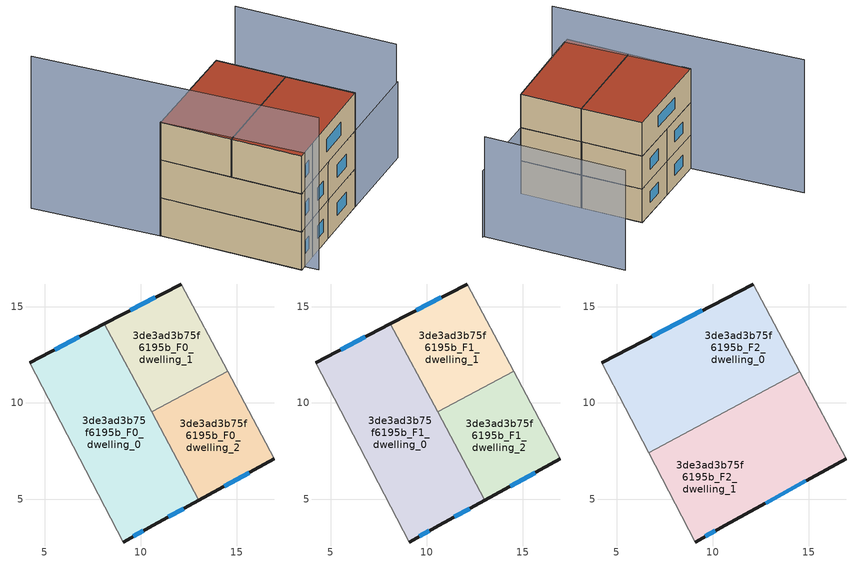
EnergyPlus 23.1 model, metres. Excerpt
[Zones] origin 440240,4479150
3de3ad3b75f6195b_F0_dwelling_0
 floor ground (EU_floor_Construction): 13.03,4.94 8.11,14.12 4.22,12.1 9.09,2.77 10.65,3.63 z0
 wall outside (EU_wall_Construction): 4.22,12.1 8.11,14.12 / 13.03,4.94 10.65,3.63 9.09,2.77 z0:3
 wall adiabatic (EU_wall_Construction): 9.09,2.77 4.22,12.1 z0:3
 wall to 3de3ad3b75f6195b_F0_dwelling_2 (EU_wall_Construction): 10.57,9.53 13.03,4.94 z0:3
 wall to 3de3ad3b75f6195b_F0_dwelling_1 (EU_wall_Construction): 8.11,14.12 10.57,9.53 z0:3
 window (EU_Window_Construction): 5.52,12.77 6.81,13.44 / 12.23,4.5 11.45,4.07 / 10.13,3.34 9.61,3.06 z1:2
3de3ad3b75f6195b_F0_dwelling_1
 floor ground (EU_floor_Construction): 14.53,11.65 12.1,16.19 8.11,14.12 10.57,9.53 z0
 wall outside (EU_wall_Construction): 8.11,14.12 12.1,16.19 z0:3
 wall adiabatic (EU_wall_Construction): 12.1,16.19 14.53,11.65 z0:3
 wall to 3de3ad3b75f6195b_F0_dwelling_2 (EU_wall_Construction): 14.53,11.65 10.57,9.53 z0:3
 window (EU_Window_Construction): 9.45,14.81 10.77,15.5 z1:2
3de3ad3b75f6195b_F0_dwelling_2
 floor ground (EU_floor_Construction): 16.95,7.1 14.53,11.65 10.57,9.53 13.03,4.94 z0
 wall outside (EU_wall_Construction): 16.95,7.1 13.03,4.94 z0:3
 wall adiabatic (EU_wall_Construction): 14.53,11.65 16.95,7.1 z0:3
 window (EU_Window_Construction): 15.64,6.38 14.34,5.66 z1:2
3de3ad3b75f6195b_F1_dwelling_0
 floor to 3de3ad3b75f6195b_F0_dwelling_0 (EU_floor_Construction): 13.03,4.94 8.11,14.12 4.22,12.1 9.09,2.77 10.65,3.63 z3
 wall outside (EU_wall_Construction): 4.22,12.1 8.11,14.12 / 13.03,4.94 10.65,3.63 9.09,2.77 z3:6
 wall adiabatic (EU_wall_Construction): 9.09,2.77 4.22,12.1 z3:6
 wall to 3de3ad3b75f6195b_F1_dwelling_2 (EU_wall_Construction): 10.57,9.53 13.03,4.94 z3:6
 wall to 3de3ad3b75f6195b_F1_dwelling_1 (EU_wall_Construction): 8.11,14.12 10.57,9.53 z3:6
 window (EU_Window_Construction): 5.52,12.77 6.81,13.44 / 12.23,4.5 11.45,4.07 / 10.13,3.34 9.61,3.06 z4:5
3de3ad3b75f6195b_F1_dwelling_1
 floor to 3de3ad3b75f6195b_F0_dwelling_1 (EU_floor_Construction): 14.53,11.65 12.1,16.19 8.11,14.12 10.57,9.53 z3
 wall outside (EU_wall_Construction): 8.11,14.12 12.1,16.19 z3:6
 wall adiabatic (EU_wall_Construction): 12.1,16.19 14.53,11.65 z3:6
 wall to 3de3ad3b75f6195b_F1_dwelling_2 (EU_wall_Construction): 14.53,11.65 10.57,9.53 z3:6
 window (EU_Window_Construction): 9.45,14.81 10.77,15.5 z4:5
3de3ad3b75f6195b_F1_dwelling_2
 floor to 3de3ad3b75f6195b_F0_dwelling_2 (EU_floor_Construction): 16.95,7.1 14.53,11.65 10.57,9.53 13.03,4.94 z3
 wall outside (EU_wall_Construction): 16.95,7.1 13.03,4.94 z3:6
 wall adiabatic (EU_wall_Construction): 14.53,11.65 16.95,7.1 z3:6
 window (EU_Window_Construction): 15.64,6.38 14.34,5.66 z4:5
 ceiling adiabatic (EU_roof_Construction): 14.53,11.65 16.95,7.1 13.03,4.94 10.57,9.53 z6
3de3ad3b75f6195b_F2_dwelling_0
 floor to 3de3ad3b75f6195b_F1_dwelling_1 (EU_floor_Construction): 14.53,11.65 12.1,16.19 8.11,14.12 10.57,9.53 z6
 floor to 3de3ad3b75f6195b_F1_dwelling_0 (EU_floor_Construction): 10.58,9.52 8.11,14.12 4.22,12.1 6.67,7.42 z6
 floor adiabatic (EU_floor_Construction): 14.53,11.63 14.53,11.65 10.57,9.53 10.58,9.52 z6
 wall outside (EU_wall_Construction): 4.22,12.1 12.1,16.19 z6:9
 wall adiabatic (EU_wall_Construction): 6.66,7.42 4.22,12.1 / 12.1,16.19 14.53,11.63 z6:9
 wall to 3de3ad3b75f6195b_F2_dwelling_1 (EU_wall_Construction): 14.53,11.63 6.66,7.42 z6:9
 window (EU_Window_Construction): 6.86,13.47 9.47,14.82 z7:8
 roof outside (EU_roof_Construction): 12.1,16.19 14.53,11.63 6.66,7.42 4.22,12.1 z9
3de3ad3b75f6195b_F2_dwelling_1
 floor to 3de3ad3b75f6195b_F1_dwelling_0 (EU_floor_Construction): 13.03,4.94 10.58,9.52 6.67,7.42 9.09,2.77 10.65,3.63 z6
 floor adiabatic (EU_floor_Construction): 16.95,7.1 14.53,11.63 10.58,9.52 13.03,4.94 z6
 wall outside (EU_wall_Construction): 16.95,7.1 10.65,3.63 9.09,2.77 z6:9
 wall adiabatic (EU_wall_Construction): 9.09,2.77 6.66,7.42 / 14.53,11.63 16.95,7.1 z6:9
 window (EU_Window_Construction): 14.85,5.94 12.76,4.79 / 10.13,3.34 9.61,3.06 z7:8
 roof outside (EU_roof_Construction): 14.53,11.63 16.95,7.1 10.65,3.63 9.09,2.77 6.66,7.42 z9
shading: -0.52,20.27 10.03,2.1 z0:12; 23.01,10.44 17.43,20.99 z0:9; 23.15,10.41 16.95,7.1 z0:6
[Building]
EU S2 Campaign: North Axis=0; Terrain=City; Solar Distribution=FullExterior
[Site:Location]
Madrid: Latitude=40.5; Longitude=-3.5; Time Zone=1; Elevation=609
[SizingPeriod:WeatherFileDays]
AnnualSizingPeriod: Begin Month=1; Begin Day of Month=1; End Month=12; End Day of Month=31; Day of Week for Start Day=Monday; Use Weather File Daylight Saving Period=No; Use Weather File Rain and Snow Indicators=No
[MATERIAL]
EU_InternalMass_Material: Roughness=MediumRough; Thickness=0.1; Conductivity=1; Density=1800; Specific Heat=900; Thermal Absorptance=0.9; Solar Absorptance=0.7; Visible Absorptance=0.7
[MATERIAL:NOMASS] Roughness=MediumRough; Thermal Absorptance=0.9; Solar Absorptance=0.7; Visible Absorptance=0.7
Name | Thermal Resistance
EU_wall_NoMass | 0.459673
EU_roof_NoMass | 0.495815
EU_floor_NoMass | 0.788942
[WINDOWMATERIAL:SIMPLEGLAZINGSYSTEM]
EU_Window_SimpleGlazing: UFactor=4.26103; Solar Heat Gain Coefficient=0.85; Visible Transmittance=0.85
[CONSTRUCTION]
EU_wall_Construction: EU_wall_NoMass
EU_roof_Construction: EU_roof_NoMass
EU_floor_Construction: EU_floor_NoMass
EU_InternalMass_Construction: EU_InternalMass_Material
EU_Window_Construction: EU_Window_SimpleGlazing
[ZONE] Type=1; Multiplier=1; Ceiling Height=autocalculate; Floor Area=autocalculate; Part of Total Floor Area=Yes
Name | Volume
3de3ad3b75f6195b_F0_dwelling_0; 3de3ad3b75f6195b_F1_dwelling_0 | 139.344
3de3ad3b75f6195b_F2_dwelling_0 | 139.352
3de3ad3b75f6195b_F0_dwelling_1; 3de3ad3b75f6195b_F1_dwelling_1 | 69.6881
3de3ad3b75f6195b_F2_dwelling_1 | 139.356
3de3ad3b75f6195b_F0_dwelling_2; 3de3ad3b75f6195b_F1_dwelling_2 | 69.6855
[INTERNALMASS] Construction=EU_InternalMass_Construction
Name | Zone or ZoneList | Surface Area
3de3ad3b75f6195b_F0_dwelling_0_EU_InternalMass | 3de3ad3b75f6195b_F0_dwelling_0 | 46.4479
3de3ad3b75f6195b_F0_dwelling_1_EU_InternalMass | 3de3ad3b75f6195b_F0_dwelling_1 | 23.2293
3de3ad3b75f6195b_F0_dwelling_2_EU_InternalMass | 3de3ad3b75f6195b_F0_dwelling_2 | 23.2285
3de3ad3b75f6195b_F1_dwelling_0_EU_InternalMass | 3de3ad3b75f6195b_F1_dwelling_0 | 46.4479
3de3ad3b75f6195b_F1_dwelling_1_EU_InternalMass | 3de3ad3b75f6195b_F1_dwelling_1 | 23.2293
3de3ad3b75f6195b_F1_dwelling_2_EU_InternalMass | 3de3ad3b75f6195b_F1_dwelling_2 | 23.2285
3de3ad3b75f6195b_F2_dwelling_0_EU_InternalMass | 3de3ad3b75f6195b_F2_dwelling_0 | 46.4507
3de3ad3b75f6195b_F2_dwelling_1_EU_InternalMass | 3de3ad3b75f6195b_F2_dwelling_1 | 46.4521
[OTHEREQUIPMENT] Fuel Type=Electricity; Design Level Calculation Method=Watts/Area; Power per Zone Floor Area=1; Fraction Latent=0; Fraction Radiant=0; Fraction Lost=0; Carbon Dioxide Generation Rate=0; EndUse Subcategory=EU_Step8_InternalGains
Name | Zone or ZoneList or Space or SpaceList | Schedule
EU_Step8_InternalGain_3de3ad3b75f6195b_F0_dwelling_0_f000 | 3de3ad3b75f6195b_F0_dwelling_0 | EU_Step8_GainSchedule_3de3ad3b75f6195b_F0_dwelling_0_f000
EU_Step8_InternalGain_3de3ad3b75f6195b_F0_dwelling_1_f000 | 3de3ad3b75f6195b_F0_dwelling_1 | EU_Step8_GainSchedule_3de3ad3b75f6195b_F0_dwelling_1_f000
EU_Step8_InternalGain_3de3ad3b75f6195b_F0_dwelling_2_f000 | 3de3ad3b75f6195b_F0_dwelling_2 | EU_Step8_GainSchedule_3de3ad3b75f6195b_F0_dwelling_2_f000
EU_Step8_InternalGain_3de3ad3b75f6195b_F1_dwelling_0_f000 | 3de3ad3b75f6195b_F1_dwelling_0 | EU_Step8_GainSchedule_3de3ad3b75f6195b_F1_dwelling_0_f000
EU_Step8_InternalGain_3de3ad3b75f6195b_F1_dwelling_1_f000 | 3de3ad3b75f6195b_F1_dwelling_1 | EU_Step8_GainSchedule_3de3ad3b75f6195b_F1_dwelling_1_f000
EU_Step8_InternalGain_3de3ad3b75f6195b_F1_dwelling_2_f000 | 3de3ad3b75f6195b_F1_dwelling_2 | EU_Step8_GainSchedule_3de3ad3b75f6195b_F1_dwelling_2_f000
EU_Step8_InternalGain_3de3ad3b75f6195b_F2_dwelling_0_f000 | 3de3ad3b75f6195b_F2_dwelling_0 | EU_Step8_GainSchedule_3de3ad3b75f6195b_F2_dwelling_0_f000
EU_Step8_InternalGain_3de3ad3b75f6195b_F2_dwelling_1_f000 | 3de3ad3b75f6195b_F2_dwelling_1 | EU_Step8_GainSchedule_3de3ad3b75f6195b_F2_dwelling_1_f000
[ZONEVENTILATION:DESIGNFLOWRATE] Schedule=EU_AlwaysOn; Design Flow Rate Calculation Method=AirChanges/Hour; Air Changes per Hour=0.719161; Ventilation Type=Natural; Fan Pressure Rise=0; Fan Total Efficiency=1; Constant Term Coefficient=1; Temperature Term Coefficient=0; Velocity Term Coefficient=0; Velocity Squared Term Coefficient=0; Minimum Indoor Temperature=-100; Maximum Indoor Temperature=100; Delta Temperature=-100; Minimum Outdoor Temperature=-100; Maximum Outdoor Temperature=100; Maximum Wind Speed=40
Name | Zone or ZoneList or Space or SpaceList
EU_ConstantAir_3de3ad3b75f6195b_F0_dwelling_0 | 3de3ad3b75f6195b_F0_dwelling_0
EU_ConstantAir_3de3ad3b75f6195b_F0_dwelling_1 | 3de3ad3b75f6195b_F0_dwelling_1
EU_ConstantAir_3de3ad3b75f6195b_F0_dwelling_2 | 3de3ad3b75f6195b_F0_dwelling_2
EU_ConstantAir_3de3ad3b75f6195b_F1_dwelling_0 | 3de3ad3b75f6195b_F1_dwelling_0
EU_ConstantAir_3de3ad3b75f6195b_F1_dwelling_1 | 3de3ad3b75f6195b_F1_dwelling_1
EU_ConstantAir_3de3ad3b75f6195b_F1_dwelling_2 | 3de3ad3b75f6195b_F1_dwelling_2
EU_ConstantAir_3de3ad3b75f6195b_F2_dwelling_0 | 3de3ad3b75f6195b_F2_dwelling_0
EU_ConstantAir_3de3ad3b75f6195b_F2_dwelling_1 | 3de3ad3b75f6195b_F2_dwelling_1
[HVACTEMPLATE:THERMOSTAT] Constant Heating Setpoint=20; Constant Cooling Setpoint=50
EU_HeatOnly_3de3ad3b75f6195b_F0_dwelling_0; EU_HeatOnly_3de3ad3b75f6195b_F0_dwelling_1; EU_HeatOnly_3de3ad3b75f6195b_F0_dwelling_2; EU_HeatOnly_3de3ad3b75f6195b_F1_dwelling_0; EU_HeatOnly_3de3ad3b75f6195b_F1_dwelling_1; EU_HeatOnly_3de3ad3b75f6195b_F1_dwelling_2; EU_HeatOnly_3de3ad3b75f6195b_F2_dwelling_0; EU_HeatOnly_3de3ad3b75f6195b_F2_dwelling_1
[HVACTEMPLATE:ZONE:IDEALLOADSAIRSYSTEM] System Availability Schedule=EU_AlwaysOn; Maximum Heating Supply Air Temperature=50; Minimum Cooling Supply Air Temperature=13; Maximum Heating Supply Air Humidity Ratio=0.0156; Minimum Cooling Supply Air Humidity Ratio=0.0077; Heating Limit=NoLimit; Cooling Limit=NoLimit; Heating Availability Schedule=EU_AlwaysOn; Cooling Availability Schedule=EU_CoolingOff; Dehumidification Control Type=ConstantSensibleHeatRatio; Cooling Sensible Heat Ratio=0.7; Dehumidification Setpoint=60; Humidification Control Type=None; Humidification Setpoint=30; Outdoor Air Method=None; Outdoor Air Flow Rate per Person=0.00944; Outdoor Air Flow Rate per Zone Floor Area=0; Outdoor Air Flow Rate per Zone=0; Demand Controlled Ventilation Type=None; Outdoor Air Economizer Type=NoEconomizer; Heat Recovery Type=None; Sensible Heat Recovery Effectiveness=0.7; Latent Heat Recovery Effectiveness=0.65
Name | Template Thermostat
3de3ad3b75f6195b_F0_dwelling_0 | EU_HeatOnly_3de3ad3b75f6195b_F0_dwelling_0
3de3ad3b75f6195b_F0_dwelling_1 | EU_HeatOnly_3de3ad3b75f6195b_F0_dwelling_1
3de3ad3b75f6195b_F0_dwelling_2 | EU_HeatOnly_3de3ad3b75f6195b_F0_dwelling_2
3de3ad3b75f6195b_F1_dwelling_0 | EU_HeatOnly_3de3ad3b75f6195b_F1_dwelling_0
3de3ad3b75f6195b_F1_dwelling_1 | EU_HeatOnly_3de3ad3b75f6195b_F1_dwelling_1
3de3ad3b75f6195b_F1_dwelling_2 | EU_HeatOnly_3de3ad3b75f6195b_F1_dwelling_2
3de3ad3b75f6195b_F2_dwelling_0 | EU_HeatOnly_3de3ad3b75f6195b_F2_dwelling_0
3de3ad3b75f6195b_F2_dwelling_1 | EU_HeatOnly_3de3ad3b75f6195b_F2_dwelling_1
[SIZING:ZONE] Zone Cooling Design Supply Air Temperature Input Method=SupplyAirTemperature; Zone Cooling Design Supply Air Temperature=13; Zone Heating Design Supply Air Temperature Input Method=SupplyAirTemperature; Zone Heating Design Supply Air Temperature=50; Zone Cooling Design Supply Air Humidity Ratio=0.008; Zone Heating Design Supply Air Humidity Ratio=0.008; Cooling Design Air Flow Method=DesignDay; Cooling Design Air Flow Rate=0; Cooling Minimum Air Flow per Zone Floor Area=0.000762; Cooling Minimum Air Flow=0; Cooling Minimum Air Flow Fraction=0.2; Heating Design Air Flow Method=DesignDay; Heating Design Air Flow Rate=0; Heating Maximum Air Flow per Zone Floor Area=0.002032; Heating Maximum Air Flow=0.141576; Heating Maximum Air Flow Fraction=0.3; Account for Dedicated Outdoor Air System=No; Dedicated Outdoor Air System Control Strategy=NeutralSupplyAir; Dedicated Outdoor Air Low Setpoint Temperature for Design=autosize; Dedicated Outdoor Air High Setpoint Temperature for Design=autosize; Zone Load Sizing Method=Sensible Load Only No Latent Load; Zone Latent Cooling Design Supply Air Humidity Ratio Input Method=HumidityRatioDifference; Zone Cooling Design Supply Air Humidity Ratio Difference=0.005; Zone Latent Heating Design Supply Air Humidity Ratio Input Method=HumidityRatioDifference; Zone Humidification Design Supply Air Humidity Ratio Difference=0.005
3de3ad3b75f6195b_F0_dwelling_0; 3de3ad3b75f6195b_F0_dwelling_1; 3de3ad3b75f6195b_F0_dwelling_2; 3de3ad3b75f6195b_F1_dwelling_0; 3de3ad3b75f6195b_F1_dwelling_1; 3de3ad3b75f6195b_F1_dwelling_2; 3de3ad3b75f6195b_F2_dwelling_0; 3de3ad3b75f6195b_F2_dwelling_1
[SCHEDULE:CONSTANT]
Name | Hourly Value
EU_AlwaysOn | 1
EU_CoolingOff | 0
[SCHEDULE:FILE] Column Number=1; Rows to Skip at Top=0; Number of Hours of Data=8760; Column Separator=Comma; Interpolate to Timestep=No; Minutes per Item=60; Adjust Schedule for Daylight Savings=Yes
Name | File
EU_Step8_GainSchedule_3de3ad3b75f6195b_F0_dwelling_0_f000 | ../../schedules/3de3ad3b75f6195b/3de3ad3b75f6195b_F0_dwelling_0_f000_gain.csv
EU_Step8_GainSchedule_3de3ad3b75f6195b_F0_dwelling_1_f000 | ../../schedules/3de3ad3b75f6195b/3de3ad3b75f6195b_F0_dwelling_1_f000_gain.csv
EU_Step8_GainSchedule_3de3ad3b75f6195b_F0_dwelling_2_f000 | ../../schedules/3de3ad3b75f6195b/3de3ad3b75f6195b_F0_dwelling_2_f000_gain.csv
EU_Step8_GainSchedule_3de3ad3b75f6195b_F1_dwelling_0_f000 | ../../schedules/3de3ad3b75f6195b/3de3ad3b75f6195b_F1_dwelling_0_f000_gain.csv
EU_Step8_GainSchedule_3de3ad3b75f6195b_F1_dwelling_1_f000 | ../../schedules/3de3ad3b75f6195b/3de3ad3b75f6195b_F1_dwelling_1_f000_gain.csv
EU_Step8_GainSchedule_3de3ad3b75f6195b_F1_dwelling_2_f000 | ../../schedules/3de3ad3b75f6195b/3de3ad3b75f6195b_F1_dwelling_2_f000_gain.csv
EU_Step8_GainSchedule_3de3ad3b75f6195b_F2_dwelling_0_f000 | ../../schedules/3de3ad3b75f6195b/3de3ad3b75f6195b_F2_dwelling_0_f000_gain.csv
EU_Step8_GainSchedule_3de3ad3b75f6195b_F2_dwelling_1_f000 | ../../schedules/3de3ad3b75f6195b/3de3ad3b75f6195b_F2_dwelling_1_f000_gain.csv
